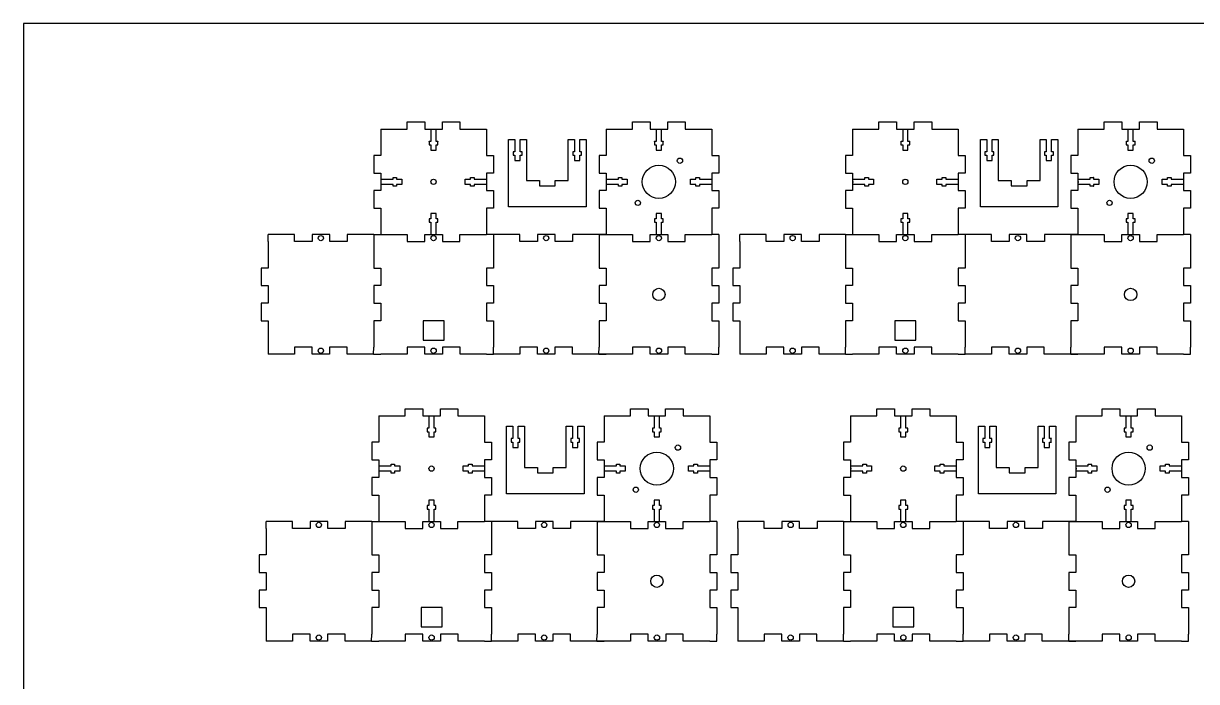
# Model space of a CAD drawing. Header units: millimetres. Extents: x 0 to 1200, y 0 to 800.
# Drawn here: x 0 to 666, y 426 to 800 of the extents above; entities that cross this region are included whole.
import ezdxf

# ---------------------------------------------------------------- set-up
doc = ezdxf.new("R2010")
doc.units = ezdxf.units.MM
doc.header["$MEASUREMENT"] = 0
for name, color, linetype, true_color in [('Livello 01', 12, 'Continuous', 0xc80000), ('Livello 04', 96, 'Continuous', 0x007f00), ('Predefinito', 178, 'Continuous', 0x000000)]:
    doc.layers.add(name, color=color, linetype=linetype, true_color=true_color)

msp = doc.modelspace()

# ---------------------------------------------------------------- linework, layer by layer
at = {"layer": 'Livello 01'}
for p, q in [((275.64, 695.69), (275.64, 734.09)), ((275.64, 734.09), (279.22, 734.09)), ((282.22, 734.09), (285.79, 734.09)), ((285.79, 734.09), (285.79, 710.69)), ((309.49, 710.69), (309.49, 734.09)), ((309.49, 734.09), (313.07, 734.09)), ((316.07, 734.09), (319.64, 734.09)), ((319.64, 734.09), (319.64, 695.69)), ((543.64, 695.69), (543.64, 734.09)), ((543.64, 734.09), (547.22, 734.09)), ((550.22, 734.09), (553.79, 734.09)), ((553.79, 734.09), (553.79, 710.69)), ((577.49, 710.69), (577.49, 734.09)), ((577.49, 734.09), (581.07, 734.09)), ((584.07, 734.09), (587.64, 734.09)), ((587.64, 734.09), (587.64, 695.69)), ((274.5, 532.69), (274.5, 571.09)), ((274.5, 571.09), (278.07, 571.09)), ((281.07, 571.09), (284.65, 571.09)), ((284.65, 571.09), (284.65, 547.69)), ((308.35, 547.69), (308.35, 571.09)), ((308.35, 571.09), (311.92, 571.09)), ((314.92, 571.09), (318.5, 571.09)), ((318.5, 571.09), (318.5, 532.69)), ((542.5, 532.69), (542.5, 571.09)), ((542.5, 571.09), (546.07, 571.09)), ((549.07, 571.09), (552.65, 571.09)), ((552.65, 571.09), (552.65, 547.69)), ((576.35, 547.69), (576.35, 571.09)), ((576.35, 571.09), (579.92, 571.09)), ((582.92, 571.09), (586.5, 571.09)), ((586.5, 571.09), (586.5, 532.69))]:
    msp.add_line(p, q, dxfattribs=at)
for points in [[(202.97, 740), (217.97, 740)], [(202.97, 740), (202.97, 725)], [(217.97, 740), (217.97, 744), (227.97, 744), (227.97, 740), (237.97, 740), (237.97, 744), (247.97, 744), (247.97, 740)], [(247.97, 740), (262.97, 740)], [(262.97, 740), (262.97, 725)], [(330.97, 740), (345.97, 740)], [(330.97, 740), (330.97, 725)], [(345.97, 740), (345.97, 744), (355.97, 744), (355.97, 740), (365.97, 740), (365.97, 744), (375.97, 744), (375.97, 740)], [(375.97, 740), (390.97, 740)], [(390.97, 740), (390.97, 725)], [(470.97, 740), (485.97, 740)], [(470.97, 740), (470.97, 725)], [(485.97, 740), (485.97, 744), (495.97, 744), (495.97, 740), (505.97, 740), (505.97, 744), (515.97, 744), (515.97, 740)], [(515.97, 740), (530.97, 740)], [(530.97, 740), (530.97, 725)], [(598.97, 740), (613.97, 740)], [(598.97, 740), (598.97, 725)], [(613.97, 740), (613.97, 744), (623.97, 744), (623.97, 740), (633.97, 740), (633.97, 744), (643.97, 744), (643.97, 740)], [(643.97, 740), (658.97, 740)], [(658.97, 740), (658.97, 725)], [(202.97, 725), (198.97, 725), (198.97, 715), (202.97, 715), (202.97, 705), (198.97, 705), (198.97, 695), (202.97, 695)], [(262.97, 725), (266.97, 725), (266.97, 715), (262.97, 715), (262.97, 705), (266.97, 705), (266.97, 695), (262.97, 695)], [(330.97, 725), (326.97, 725), (326.97, 715), (330.97, 715), (330.97, 705), (326.97, 705), (326.97, 695), (330.97, 695)], [(390.97, 725), (394.97, 725), (394.97, 715), (390.97, 715), (390.97, 705), (394.97, 705), (394.97, 695), (390.97, 695)], [(470.97, 725), (466.97, 725), (466.97, 715), (470.97, 715), (470.97, 705), (466.97, 705), (466.97, 695), (470.97, 695)], [(530.97, 725), (534.97, 725), (534.97, 715), (530.97, 715), (530.97, 705), (534.97, 705), (534.97, 695), (530.97, 695)], [(598.97, 725), (594.97, 725), (594.97, 715), (598.97, 715), (598.97, 705), (594.97, 705), (594.97, 695), (598.97, 695)], [(658.97, 725), (662.97, 725), (662.97, 715), (658.97, 715), (658.97, 705), (662.97, 705), (662.97, 695), (658.97, 695)], [(202.97, 710), (203.47, 710)], [(285.79, 710.69), (293.14, 710.69)], [(293.14, 710.69), (293.14, 707.69), (302.14, 707.69), (302.14, 710.69)], [(302.14, 710.69), (309.49, 710.69)], [(330.97, 710), (331.47, 710)], [(470.97, 710), (471.47, 710)], [(553.79, 710.69), (561.14, 710.69)], [(561.14, 710.69), (561.14, 707.69), (570.14, 707.69), (570.14, 710.69)], [(570.14, 710.69), (577.49, 710.69)], [(598.97, 710), (599.47, 710)], [(202.97, 695), (202.97, 680)], [(262.97, 695), (262.97, 680)], [(319.64, 695.69), (275.64, 695.69)], [(330.97, 695), (330.97, 680)], [(390.97, 695), (390.97, 680)], [(470.97, 695), (470.97, 680)], [(530.97, 695), (530.97, 680)], [(587.64, 695.69), (543.64, 695.69)], [(598.97, 695), (598.97, 680)], [(658.97, 695), (658.97, 680)], [(138.97, 676), (138.97, 680)], [(153.97, 680), (138.97, 680)], [(183.97, 680), (183.97, 676), (173.97, 676), (173.97, 680), (163.97, 680), (163.97, 676), (153.97, 676), (153.97, 680)], [(198.97, 680), (183.97, 680)], [(198.97, 680), (202.97, 680)], [(198.97, 680), (198.97, 676)], [(202.97, 680), (217.97, 680)], [(217.97, 680), (217.97, 676), (227.97, 676), (227.97, 680), (237.97, 680), (237.97, 676), (247.97, 676), (247.97, 680)], [(247.97, 680), (262.97, 680)], [(266.97, 680), (262.97, 680)], [(281.97, 680), (266.97, 680)], [(266.97, 680), (266.97, 676)], [(311.97, 680), (311.97, 676), (301.97, 676), (301.97, 680), (291.97, 680), (291.97, 676), (281.97, 676), (281.97, 680)], [(326.97, 680), (311.97, 680)], [(326.97, 680), (330.97, 680)], [(326.97, 680), (326.97, 676)], [(330.97, 680), (326.97, 680)], [(330.97, 680), (345.97, 680)], [(345.97, 680), (345.97, 676), (355.97, 676), (355.97, 680), (365.97, 680), (365.97, 676), (375.97, 676), (375.97, 680)], [(375.97, 680), (390.97, 680)], [(394.97, 680), (390.97, 680)], [(394.97, 680), (394.97, 676)], [(406.97, 676), (406.97, 680)], [(421.97, 680), (406.97, 680)], [(451.97, 680), (451.97, 676), (441.97, 676), (441.97, 680), (431.97, 680), (431.97, 676), (421.97, 676), (421.97, 680)], [(466.97, 680), (451.97, 680)], [(466.97, 680), (470.97, 680)], [(466.97, 680), (466.97, 676)], [(470.97, 680), (485.97, 680)], [(485.97, 680), (485.97, 676), (495.97, 676), (495.97, 680), (505.97, 680), (505.97, 676), (515.97, 676), (515.97, 680)], [(515.97, 680), (530.97, 680)], [(534.97, 680), (530.97, 680)], [(549.97, 680), (534.97, 680)], [(534.97, 680), (534.97, 676)], [(579.97, 680), (579.97, 676), (569.97, 676), (569.97, 680), (559.97, 680), (559.97, 676), (549.97, 676), (549.97, 680)], [(594.97, 680), (579.97, 680)], [(594.97, 680), (598.97, 680)], [(594.97, 680), (594.97, 676)], [(598.97, 680), (594.97, 680)], [(598.97, 680), (613.97, 680)], [(613.97, 680), (613.97, 676), (623.97, 676), (623.97, 680), (633.97, 680), (633.97, 676), (643.97, 676), (643.97, 680)], [(643.97, 680), (658.97, 680)], [(662.97, 680), (658.97, 680)], [(662.97, 680), (662.97, 676)], [(138.97, 676), (138.97, 661)], [(198.97, 676), (198.97, 661)], [(266.97, 676), (266.97, 661)], [(326.97, 676), (326.97, 661)], [(394.97, 676), (394.97, 661)], [(406.97, 676), (406.97, 661)], [(466.97, 676), (466.97, 661)], [(534.97, 676), (534.97, 661)], [(594.97, 676), (594.97, 661)], [(662.97, 676), (662.97, 661)], [(138.97, 661), (134.97, 661), (134.97, 651), (138.97, 651), (138.97, 641), (134.97, 641), (134.97, 631), (138.97, 631)], [(198.97, 661), (202.97, 661), (202.97, 651), (198.97, 651), (198.97, 641), (202.97, 641), (202.97, 631), (198.97, 631)], [(266.97, 661), (262.97, 661), (262.97, 651), (266.97, 651), (266.97, 641), (262.97, 641), (262.97, 631), (266.97, 631)], [(326.97, 661), (330.97, 661), (330.97, 651), (326.97, 651), (326.97, 641), (330.97, 641), (330.97, 631), (326.97, 631)], [(394.97, 661), (390.97, 661), (390.97, 651), (394.97, 651), (394.97, 641), (390.97, 641), (390.97, 631), (394.97, 631)], [(406.97, 661), (402.97, 661), (402.97, 651), (406.97, 651), (406.97, 641), (402.97, 641), (402.97, 631), (406.97, 631)], [(466.97, 661), (470.97, 661), (470.97, 651), (466.97, 651), (466.97, 641), (470.97, 641), (470.97, 631), (466.97, 631)], [(534.97, 661), (530.97, 661), (530.97, 651), (534.97, 651), (534.97, 641), (530.97, 641), (530.97, 631), (534.97, 631)], [(594.97, 661), (598.97, 661), (598.97, 651), (594.97, 651), (594.97, 641), (598.97, 641), (598.97, 631), (594.97, 631)], [(662.97, 661), (658.97, 661), (658.97, 651), (662.97, 651), (662.97, 641), (658.97, 641), (658.97, 631), (662.97, 631)], [(138.97, 631), (138.97, 616)], [(198.97, 631), (198.97, 616)], [(266.97, 631), (266.97, 616)], [(326.97, 631), (326.97, 616)], [(394.97, 631), (394.97, 616)], [(406.97, 631), (406.97, 616)], [(466.97, 631), (466.97, 616)], [(534.97, 631), (534.97, 616)], [(594.97, 631), (594.97, 616)], [(662.97, 631), (662.97, 616)], [(138.97, 616), (138.94, 612)], [(183.94, 612), (183.94, 616), (173.94, 616), (173.94, 612), (163.94, 612), (163.94, 616), (153.94, 616), (153.94, 612)], [(198.94, 612), (198.97, 616)], [(248, 612), (248, 616), (238, 616), (238, 612), (228, 612), (228, 616), (218, 616), (218, 612)], [(267, 612), (266.97, 616)], [(311.94, 612), (311.94, 616), (301.94, 616), (301.94, 612), (291.94, 612), (291.94, 616), (281.94, 616), (281.94, 612)], [(326.94, 612), (326.97, 616)], [(376, 612), (376, 616), (366, 616), (366, 612), (356, 612), (356, 616), (346, 616), (346, 612)], [(395, 612), (394.97, 616)], [(406.97, 616), (406.94, 612)], [(451.94, 612), (451.94, 616), (441.94, 616), (441.94, 612), (431.94, 612), (431.94, 616), (421.94, 616), (421.94, 612)], [(466.94, 612), (466.97, 616)], [(516, 612), (516, 616), (506, 616), (506, 612), (496, 612), (496, 616), (486, 616), (486, 612)], [(535, 612), (534.97, 616)], [(579.94, 612), (579.94, 616), (569.94, 616), (569.94, 612), (559.94, 612), (559.94, 616), (549.94, 616), (549.94, 612)], [(594.94, 612), (594.97, 616)], [(644, 612), (644, 616), (634, 616), (634, 612), (624, 612), (624, 616), (614, 616), (614, 612)], [(663, 612), (662.97, 616)], [(153.94, 612), (138.94, 612)], [(198.94, 612), (183.94, 612)], [(198.94, 612), (203, 612)], [(218, 612), (203, 612)], [(263, 612), (248, 612)], [(263, 612), (267, 612)], [(281.94, 612), (266.94, 612)], [(326.94, 612), (311.94, 612)], [(326.94, 612), (331, 612)], [(330.94, 612), (326.94, 612)], [(346, 612), (331, 612)], [(391, 612), (376, 612)], [(391, 612), (395, 612)], [(421.94, 612), (406.94, 612)], [(466.94, 612), (451.94, 612)], [(466.94, 612), (471, 612)], [(486, 612), (471, 612)], [(531, 612), (516, 612)], [(531, 612), (535, 612)], [(549.94, 612), (534.94, 612)], [(594.94, 612), (579.94, 612)], [(594.94, 612), (599, 612)], [(598.94, 612), (594.94, 612)], [(614, 612), (599, 612)], [(659, 612), (644, 612)], [(659, 612), (663, 612)], [(216.83, 577), (216.83, 581), (226.83, 581), (226.83, 577), (236.83, 577), (236.83, 581), (246.83, 581), (246.83, 577)], [(344.83, 577), (344.83, 581), (354.83, 581), (354.83, 577), (364.83, 577), (364.83, 581), (374.83, 581), (374.83, 577)], [(484.83, 577), (484.83, 581), (494.83, 581), (494.83, 577), (504.83, 577), (504.83, 581), (514.83, 581), (514.83, 577)], [(612.83, 577), (612.83, 581), (622.83, 581), (622.83, 577), (632.83, 577), (632.83, 581), (642.83, 581), (642.83, 577)], [(201.83, 577), (216.83, 577)], [(201.83, 577), (201.83, 562)], [(246.83, 577), (261.83, 577)], [(261.83, 577), (261.83, 562)], [(329.83, 577), (344.83, 577)], [(329.83, 577), (329.83, 562)], [(374.83, 577), (389.83, 577)], [(389.83, 577), (389.83, 562)], [(469.83, 577), (484.83, 577)], [(469.83, 577), (469.83, 562)], [(514.83, 577), (529.83, 577)], [(529.83, 577), (529.83, 562)], [(597.83, 577), (612.83, 577)], [(597.83, 577), (597.83, 562)], [(642.83, 577), (657.83, 577)], [(657.83, 577), (657.83, 562)], [(201.83, 562), (197.83, 562), (197.83, 552), (201.83, 552), (201.83, 542), (197.83, 542), (197.83, 532), (201.83, 532)], [(261.83, 562), (265.83, 562), (265.83, 552), (261.83, 552), (261.83, 542), (265.83, 542), (265.83, 532), (261.83, 532)], [(329.83, 562), (325.83, 562), (325.83, 552), (329.83, 552), (329.83, 542), (325.83, 542), (325.83, 532), (329.83, 532)], [(389.83, 562), (393.83, 562), (393.83, 552), (389.83, 552), (389.83, 542), (393.83, 542), (393.83, 532), (389.83, 532)], [(469.83, 562), (465.83, 562), (465.83, 552), (469.83, 552), (469.83, 542), (465.83, 542), (465.83, 532), (469.83, 532)], [(529.83, 562), (533.83, 562), (533.83, 552), (529.83, 552), (529.83, 542), (533.83, 542), (533.83, 532), (529.83, 532)], [(597.83, 562), (593.83, 562), (593.83, 552), (597.83, 552), (597.83, 542), (593.83, 542), (593.83, 532), (597.83, 532)], [(657.83, 562), (661.83, 562), (661.83, 552), (657.83, 552), (657.83, 542), (661.83, 542), (661.83, 532), (657.83, 532)], [(201.83, 547), (202.33, 547)], [(284.65, 547.69), (292, 547.69)], [(292, 547.69), (292, 544.69), (301, 544.69), (301, 547.69)], [(301, 547.69), (308.35, 547.69)], [(329.83, 547), (330.33, 547)], [(469.83, 547), (470.33, 547)], [(552.65, 547.69), (560, 547.69)], [(560, 547.69), (560, 544.69), (569, 544.69), (569, 547.69)], [(569, 547.69), (576.35, 547.69)], [(597.83, 547), (598.33, 547)], [(201.83, 532), (201.83, 517)], [(261.83, 532), (261.83, 517)], [(318.5, 532.69), (274.5, 532.69)], [(329.83, 532), (329.83, 517)], [(389.83, 532), (389.83, 517)], [(469.83, 532), (469.83, 517)], [(529.83, 532), (529.83, 517)], [(586.5, 532.69), (542.5, 532.69)], [(597.83, 532), (597.83, 517)], [(657.83, 532), (657.83, 517)], [(137.83, 513), (137.83, 517)], [(152.83, 517), (137.83, 517)], [(182.83, 517), (182.83, 513), (172.83, 513), (172.83, 517), (162.83, 517), (162.83, 513), (152.83, 513), (152.83, 517)], [(197.83, 517), (182.83, 517)], [(197.83, 517), (201.83, 517)], [(197.83, 517), (197.83, 513)], [(201.83, 517), (216.83, 517)], [(216.83, 517), (216.83, 513), (226.83, 513), (226.83, 517), (236.83, 517), (236.83, 513), (246.83, 513), (246.83, 517)], [(246.83, 517), (261.83, 517)], [(265.83, 517), (261.83, 517)], [(280.83, 517), (265.83, 517)], [(265.83, 517), (265.83, 513)], [(310.83, 517), (310.83, 513), (300.83, 513), (300.83, 517), (290.83, 517), (290.83, 513), (280.83, 513), (280.83, 517)], [(325.83, 517), (310.83, 517)], [(325.83, 517), (329.83, 517)], [(325.83, 517), (325.83, 513)], [(329.83, 517), (325.83, 517)], [(329.83, 517), (344.83, 517)], [(344.83, 517), (344.83, 513), (354.83, 513), (354.83, 517), (364.83, 517), (364.83, 513), (374.83, 513), (374.83, 517)], [(374.83, 517), (389.83, 517)], [(393.83, 517), (389.83, 517)], [(393.83, 517), (393.83, 513)], [(405.83, 513), (405.83, 517)], [(420.83, 517), (405.83, 517)], [(450.83, 517), (450.83, 513), (440.83, 513), (440.83, 517), (430.83, 517), (430.83, 513), (420.83, 513), (420.83, 517)], [(465.83, 517), (450.83, 517)], [(465.83, 517), (469.83, 517)], [(465.83, 517), (465.83, 513)], [(469.83, 517), (484.83, 517)], [(484.83, 517), (484.83, 513), (494.83, 513), (494.83, 517), (504.83, 517), (504.83, 513), (514.83, 513), (514.83, 517)], [(514.83, 517), (529.83, 517)], [(533.83, 517), (529.83, 517)], [(548.83, 517), (533.83, 517)], [(533.83, 517), (533.83, 513)], [(578.83, 517), (578.83, 513), (568.83, 513), (568.83, 517), (558.83, 517), (558.83, 513), (548.83, 513), (548.83, 517)], [(593.83, 517), (578.83, 517)], [(593.83, 517), (597.83, 517)], [(593.83, 517), (593.83, 513)], [(597.83, 517), (593.83, 517)], [(597.83, 517), (612.83, 517)], [(612.83, 517), (612.83, 513), (622.83, 513), (622.83, 517), (632.83, 517), (632.83, 513), (642.83, 513), (642.83, 517)], [(642.83, 517), (657.83, 517)], [(661.83, 517), (657.83, 517)], [(661.83, 517), (661.83, 513)], [(137.83, 513), (137.83, 498)], [(197.83, 513), (197.83, 498)], [(265.83, 513), (265.83, 498)], [(325.83, 513), (325.83, 498)], [(393.83, 513), (393.83, 498)], [(405.83, 513), (405.83, 498)], [(465.83, 513), (465.83, 498)], [(533.83, 513), (533.83, 498)], [(593.83, 513), (593.83, 498)], [(661.83, 513), (661.83, 498)], [(137.83, 498), (133.83, 498), (133.83, 488), (137.83, 488), (137.83, 478), (133.83, 478), (133.83, 468), (137.83, 468)], [(197.83, 498), (201.83, 498), (201.83, 488), (197.83, 488), (197.83, 478), (201.83, 478), (201.83, 468), (197.83, 468)], [(265.83, 498), (261.83, 498), (261.83, 488), (265.83, 488), (265.83, 478), (261.83, 478), (261.83, 468), (265.83, 468)], [(325.83, 498), (329.83, 498), (329.83, 488), (325.83, 488), (325.83, 478), (329.83, 478), (329.83, 468), (325.83, 468)], [(393.83, 498), (389.83, 498), (389.83, 488), (393.83, 488), (393.83, 478), (389.83, 478), (389.83, 468), (393.83, 468)], [(405.83, 498), (401.83, 498), (401.83, 488), (405.83, 488), (405.83, 478), (401.83, 478), (401.83, 468), (405.83, 468)], [(465.83, 498), (469.83, 498), (469.83, 488), (465.83, 488), (465.83, 478), (469.83, 478), (469.83, 468), (465.83, 468)], [(533.83, 498), (529.83, 498), (529.83, 488), (533.83, 488), (533.83, 478), (529.83, 478), (529.83, 468), (533.83, 468)], [(593.83, 498), (597.83, 498), (597.83, 488), (593.83, 488), (593.83, 478), (597.83, 478), (597.83, 468), (593.83, 468)], [(661.83, 498), (657.83, 498), (657.83, 488), (661.83, 488), (661.83, 478), (657.83, 478), (657.83, 468), (661.83, 468)], [(137.83, 468), (137.83, 453)], [(197.83, 468), (197.83, 453)], [(265.83, 468), (265.83, 453)], [(325.83, 468), (325.83, 453)], [(393.83, 468), (393.83, 453)], [(405.83, 468), (405.83, 453)], [(465.83, 468), (465.83, 453)], [(533.83, 468), (533.83, 453)], [(593.83, 468), (593.83, 453)], [(661.83, 468), (661.83, 453)], [(137.83, 453), (137.8, 449)], [(152.8, 449), (137.8, 449)], [(182.8, 449), (182.8, 453), (172.8, 453), (172.8, 449), (162.8, 449), (162.8, 453), (152.8, 453), (152.8, 449)], [(197.8, 449), (182.8, 449)], [(197.8, 449), (197.83, 453)], [(197.8, 449), (201.86, 449)], [(216.86, 449), (201.86, 449)], [(246.86, 449), (246.86, 453), (236.86, 453), (236.86, 449), (226.86, 449), (226.86, 453), (216.86, 453), (216.86, 449)], [(261.86, 449), (246.86, 449)], [(261.86, 449), (265.86, 449)], [(280.8, 449), (265.8, 449)], [(265.86, 449), (265.83, 453)], [(310.8, 449), (310.8, 453), (300.8, 453), (300.8, 449), (290.8, 449), (290.8, 453), (280.8, 453), (280.8, 449)], [(325.8, 449), (310.8, 449)], [(325.8, 449), (325.83, 453)], [(325.8, 449), (329.86, 449)], [(329.8, 449), (325.8, 449)], [(344.86, 449), (329.86, 449)], [(374.86, 449), (374.86, 453), (364.86, 453), (364.86, 449), (354.86, 449), (354.86, 453), (344.86, 453), (344.86, 449)], [(389.86, 449), (374.86, 449)], [(389.86, 449), (393.86, 449)], [(393.86, 449), (393.83, 453)], [(405.83, 453), (405.8, 449)], [(420.8, 449), (405.8, 449)], [(450.8, 449), (450.8, 453), (440.8, 453), (440.8, 449), (430.8, 449), (430.8, 453), (420.8, 453), (420.8, 449)], [(465.8, 449), (450.8, 449)], [(465.8, 449), (465.83, 453)], [(465.8, 449), (469.86, 449)], [(484.86, 449), (469.86, 449)], [(514.86, 449), (514.86, 453), (504.86, 453), (504.86, 449), (494.86, 449), (494.86, 453), (484.86, 453), (484.86, 449)], [(529.86, 449), (514.86, 449)], [(529.86, 449), (533.86, 449)], [(548.8, 449), (533.8, 449)], [(533.86, 449), (533.83, 453)], [(578.8, 449), (578.8, 453), (568.8, 453), (568.8, 449), (558.8, 449), (558.8, 453), (548.8, 453), (548.8, 449)], [(593.8, 449), (578.8, 449)], [(593.8, 449), (593.83, 453)], [(593.8, 449), (597.86, 449)], [(597.8, 449), (593.8, 449)], [(612.86, 449), (597.86, 449)], [(642.86, 449), (642.86, 453), (632.86, 453), (632.86, 449), (622.86, 449), (622.86, 453), (612.86, 453), (612.86, 449)], [(657.86, 449), (642.86, 449)], [(657.86, 449), (661.86, 449)], [(661.86, 449), (661.83, 453)]]:
    msp.add_lwpolyline(points, dxfattribs=at)
for points in [[(279.22, 734.09), (279.22, 730.59), (279.22, 727.09)], [(282.22, 727.09), (282.22, 730.59), (282.22, 734.09)], [(313.07, 734.09), (313.07, 730.59), (313.07, 727.09)], [(316.07, 727.09), (316.07, 730.59), (316.07, 734.09)], [(547.22, 734.09), (547.22, 730.59), (547.22, 727.09)], [(550.22, 727.09), (550.22, 730.59), (550.22, 734.09)], [(581.07, 734.09), (581.07, 730.59), (581.07, 727.09)], [(584.07, 727.09), (584.07, 730.59), (584.07, 734.09)], [(279.22, 725.09), (279.22, 723.59), (279.22, 722.09)], [(279.22, 722.09), (280.72, 722.09), (282.22, 722.09)], [(282.22, 722.09), (282.22, 723.59), (282.22, 725.09)], [(313.07, 725.09), (313.07, 723.59), (313.07, 722.09)], [(313.07, 722.09), (314.57, 722.09), (316.07, 722.09)], [(316.07, 722.09), (316.07, 723.59), (316.07, 725.09)], [(547.22, 725.09), (547.22, 723.59), (547.22, 722.09)], [(547.22, 722.09), (548.72, 722.09), (550.22, 722.09)], [(550.22, 722.09), (550.22, 723.59), (550.22, 725.09)], [(581.07, 725.09), (581.07, 723.59), (581.07, 722.09)], [(581.07, 722.09), (582.57, 722.09), (584.07, 722.09)], [(584.07, 722.09), (584.07, 723.59), (584.07, 725.09)], [(278.07, 571.09), (278.07, 567.59), (278.07, 564.09)], [(281.07, 564.09), (281.07, 567.59), (281.07, 571.09)], [(311.92, 571.09), (311.92, 567.59), (311.92, 564.09)], [(314.92, 564.09), (314.92, 567.59), (314.92, 571.09)], [(546.07, 571.09), (546.07, 567.59), (546.07, 564.09)], [(549.07, 564.09), (549.07, 567.59), (549.07, 571.09)], [(579.92, 571.09), (579.92, 567.59), (579.92, 564.09)], [(582.92, 564.09), (582.92, 567.59), (582.92, 571.09)], [(278.07, 562.09), (278.07, 560.59), (278.07, 559.09)], [(281.07, 559.09), (281.07, 560.59), (281.07, 562.09)], [(311.92, 562.09), (311.92, 560.59), (311.92, 559.09)], [(314.92, 559.09), (314.92, 560.59), (314.92, 562.09)], [(546.07, 562.09), (546.07, 560.59), (546.07, 559.09)], [(549.07, 559.09), (549.07, 560.59), (549.07, 562.09)], [(579.92, 562.09), (579.92, 560.59), (579.92, 559.09)], [(582.92, 559.09), (582.92, 560.59), (582.92, 562.09)], [(278.07, 559.09), (279.57, 559.09), (281.07, 559.09)], [(311.92, 559.09), (313.42, 559.09), (314.92, 559.09)], [(546.07, 559.09), (547.57, 559.09), (549.07, 559.09)], [(579.92, 559.09), (581.42, 559.09), (582.92, 559.09)]]:
    msp.add_open_spline(points, degree=2, dxfattribs=at)
for points, knots in [([(279.22, 727.09), (278.72, 727.09), (278.22, 727.09), (278.22, 726.09), (278.22, 725.09), (278.72, 725.09), (279.22, 725.09)], [172.95, 172.95, 172.95, 173.95, 173.95, 175.95, 175.95, 176.95, 176.95, 176.95]), ([(282.22, 725.09), (282.72, 725.09), (283.22, 725.09), (283.22, 726.09), (283.22, 727.09), (282.72, 727.09), (282.22, 727.09)], [185.95, 185.95, 185.95, 186.95, 186.95, 188.95, 188.95, 189.95, 189.95, 189.95]), ([(313.07, 727.09), (312.57, 727.09), (312.07, 727.09), (312.07, 726.09), (312.07, 725.09), (312.57, 725.09), (313.07, 725.09)], [290.6, 290.6, 290.6, 291.6, 291.6, 293.6, 293.6, 294.6, 294.6, 294.6]), ([(316.07, 725.09), (316.57, 725.09), (317.07, 725.09), (317.07, 726.09), (317.07, 727.09), (316.57, 727.09), (316.07, 727.09)], [303.6, 303.6, 303.6, 304.6, 304.6, 306.6, 306.6, 307.6, 307.6, 307.6]), ([(547.22, 727.09), (546.72, 727.09), (546.22, 727.09), (546.22, 726.09), (546.22, 725.09), (546.72, 725.09), (547.22, 725.09)], [172.95, 172.95, 172.95, 173.95, 173.95, 175.95, 175.95, 176.95, 176.95, 176.95]), ([(550.22, 725.09), (550.72, 725.09), (551.22, 725.09), (551.22, 726.09), (551.22, 727.09), (550.72, 727.09), (550.22, 727.09)], [185.95, 185.95, 185.95, 186.95, 186.95, 188.95, 188.95, 189.95, 189.95, 189.95]), ([(581.07, 727.09), (580.57, 727.09), (580.07, 727.09), (580.07, 726.09), (580.07, 725.09), (580.57, 725.09), (581.07, 725.09)], [290.6, 290.6, 290.6, 291.6, 291.6, 293.6, 293.6, 294.6, 294.6, 294.6]), ([(584.07, 725.09), (584.57, 725.09), (585.07, 725.09), (585.07, 726.09), (585.07, 727.09), (584.57, 727.09), (584.07, 727.09)], [303.6, 303.6, 303.6, 304.6, 304.6, 306.6, 306.6, 307.6, 307.6, 307.6]), ([(278.07, 564.09), (277.57, 564.09), (277.07, 564.09), (277.07, 563.09), (277.07, 562.09), (277.57, 562.09), (278.07, 562.09)], [172.95, 172.95, 172.95, 173.95, 173.95, 175.95, 175.95, 176.95, 176.95, 176.95]), ([(281.07, 562.09), (281.57, 562.09), (282.07, 562.09), (282.07, 563.09), (282.07, 564.09), (281.57, 564.09), (281.07, 564.09)], [185.95, 185.95, 185.95, 186.95, 186.95, 188.95, 188.95, 189.95, 189.95, 189.95]), ([(311.92, 564.09), (311.42, 564.09), (310.92, 564.09), (310.92, 563.09), (310.92, 562.09), (311.42, 562.09), (311.92, 562.09)], [290.6, 290.6, 290.6, 291.6, 291.6, 293.6, 293.6, 294.6, 294.6, 294.6]), ([(314.92, 562.09), (315.42, 562.09), (315.92, 562.09), (315.92, 563.09), (315.92, 564.09), (315.42, 564.09), (314.92, 564.09)], [303.6, 303.6, 303.6, 304.6, 304.6, 306.6, 306.6, 307.6, 307.6, 307.6]), ([(546.07, 564.09), (545.57, 564.09), (545.07, 564.09), (545.07, 563.09), (545.07, 562.09), (545.57, 562.09), (546.07, 562.09)], [172.95, 172.95, 172.95, 173.95, 173.95, 175.95, 175.95, 176.95, 176.95, 176.95]), ([(549.07, 562.09), (549.57, 562.09), (550.07, 562.09), (550.07, 563.09), (550.07, 564.09), (549.57, 564.09), (549.07, 564.09)], [185.95, 185.95, 185.95, 186.95, 186.95, 188.95, 188.95, 189.95, 189.95, 189.95]), ([(579.92, 564.09), (579.42, 564.09), (578.92, 564.09), (578.92, 563.09), (578.92, 562.09), (579.42, 562.09), (579.92, 562.09)], [290.6, 290.6, 290.6, 291.6, 291.6, 293.6, 293.6, 294.6, 294.6, 294.6]), ([(582.92, 562.09), (583.42, 562.09), (583.92, 562.09), (583.92, 563.09), (583.92, 564.09), (583.42, 564.09), (582.92, 564.09)], [303.6, 303.6, 303.6, 304.6, 304.6, 306.6, 306.6, 307.6, 307.6, 307.6])]:
    msp.add_open_spline(points, degree=2, knots=knots, dxfattribs=at)
at = {"layer": 'Livello 04'}
for points in [[(227, 620), (239, 620), (239, 631), (227, 631)], [(495, 620), (507, 620), (507, 631), (495, 631)], [(225.86, 457), (237.86, 457), (237.86, 468), (225.86, 468)], [(493.86, 457), (505.86, 457), (505.86, 468), (493.86, 468)]]:
    msp.add_lwpolyline(points, close=True, dxfattribs=at)
for centre, radius in [((372.94, 721.97), 1.5), ((640.94, 721.97), 1.5), ((360.97, 710), 9.43), ((628.97, 710), 9.43), ((232.97, 710), 1.5), ((500.97, 710), 1.5), ((349, 698.03), 1.5), ((617, 698.03), 1.5), ((168.97, 678), 1.5), ((232.97, 678), 1.5), ((296.97, 678), 1.5), ((360.97, 678), 1.5), ((436.97, 678), 1.5), ((500.97, 678), 1.5), ((564.97, 678), 1.5), ((628.97, 678), 1.5), ((360.99, 646), 3.5), ((628.99, 646), 3.5), ((168.94, 614), 1.5), ((233, 614), 1.5), ((296.94, 614), 1.5), ((361, 614), 1.5), ((436.94, 614), 1.5), ((501, 614), 1.5), ((564.94, 614), 1.5), ((629, 614), 1.5), ((371.8, 558.97), 1.5), ((639.8, 558.97), 1.5), ((359.83, 547), 9.43), ((627.83, 547), 9.43), ((231.83, 547), 1.5), ((499.83, 547), 1.5), ((347.86, 535.03), 1.5), ((615.86, 535.03), 1.5), ((167.83, 515), 1.5), ((231.83, 515), 1.5), ((295.83, 515), 1.5), ((359.83, 515), 1.5), ((435.83, 515), 1.5), ((499.83, 515), 1.5), ((563.83, 515), 1.5), ((627.83, 515), 1.5), ((359.84, 483), 3.5), ((627.84, 483), 3.5), ((167.8, 451), 1.5), ((231.86, 451), 1.5), ((295.8, 451), 1.5), ((359.86, 451), 1.5), ((435.8, 451), 1.5), ((499.86, 451), 1.5), ((563.8, 451), 1.5), ((627.86, 451), 1.5)]:
    msp.add_circle(centre, radius, dxfattribs=at)
for points in [[(231.47, 740), (231.47, 736.5), (231.47, 733)], [(234.47, 733), (234.47, 736.5), (234.47, 740)], [(359.47, 740), (359.47, 736.5), (359.47, 733)], [(362.47, 733), (362.47, 736.5), (362.47, 740)], [(499.47, 740), (499.47, 736.5), (499.47, 733)], [(502.47, 733), (502.47, 736.5), (502.47, 740)], [(627.47, 740), (627.47, 736.5), (627.47, 733)], [(630.47, 733), (630.47, 736.5), (630.47, 740)], [(231.47, 731), (231.47, 729.5), (231.47, 728)], [(231.47, 728), (232.97, 728), (234.47, 728)], [(234.47, 728), (234.47, 729.5), (234.47, 731)], [(359.47, 731), (359.47, 729.5), (359.47, 728)], [(359.47, 728), (360.97, 728), (362.47, 728)], [(362.47, 728), (362.47, 729.5), (362.47, 731)], [(499.47, 731), (499.47, 729.5), (499.47, 728)], [(499.47, 728), (500.97, 728), (502.47, 728)], [(502.47, 728), (502.47, 729.5), (502.47, 731)], [(627.47, 731), (627.47, 729.5), (627.47, 728)], [(627.47, 728), (628.97, 728), (630.47, 728)], [(630.47, 728), (630.47, 729.5), (630.47, 731)], [(202.97, 711.5), (206.47, 711.5), (209.97, 711.5)], [(209.97, 708.5), (206.47, 708.5), (202.97, 708.5)], [(211.97, 711.5), (213.47, 711.5), (214.97, 711.5)], [(214.97, 708.5), (213.47, 708.5), (211.97, 708.5)], [(214.97, 711.5), (214.97, 710), (214.97, 708.5)], [(250.97, 708.5), (250.97, 710), (250.97, 711.5)], [(250.97, 711.5), (252.47, 711.5), (253.97, 711.5)], [(253.97, 708.5), (252.47, 708.5), (250.97, 708.5)], [(255.97, 711.5), (259.47, 711.5), (262.97, 711.5)], [(262.97, 708.5), (259.47, 708.5), (255.97, 708.5)], [(330.97, 711.5), (334.47, 711.5), (337.97, 711.5)], [(337.97, 708.5), (334.47, 708.5), (330.97, 708.5)], [(339.97, 711.5), (341.47, 711.5), (342.97, 711.5)], [(342.97, 708.5), (341.47, 708.5), (339.97, 708.5)], [(342.97, 711.5), (342.97, 710), (342.97, 708.5)], [(378.97, 708.5), (378.97, 710), (378.97, 711.5)], [(378.97, 711.5), (380.47, 711.5), (381.97, 711.5)], [(381.97, 708.5), (380.47, 708.5), (378.97, 708.5)], [(383.97, 711.5), (387.47, 711.5), (390.97, 711.5)], [(390.97, 708.5), (387.47, 708.5), (383.97, 708.5)], [(470.97, 711.5), (474.47, 711.5), (477.97, 711.5)], [(477.97, 708.5), (474.47, 708.5), (470.97, 708.5)], [(479.97, 711.5), (481.47, 711.5), (482.97, 711.5)], [(482.97, 708.5), (481.47, 708.5), (479.97, 708.5)], [(482.97, 711.5), (482.97, 710), (482.97, 708.5)], [(518.97, 708.5), (518.97, 710), (518.97, 711.5)], [(518.97, 711.5), (520.47, 711.5), (521.97, 711.5)], [(521.97, 708.5), (520.47, 708.5), (518.97, 708.5)], [(523.97, 711.5), (527.47, 711.5), (530.97, 711.5)], [(530.97, 708.5), (527.47, 708.5), (523.97, 708.5)], [(598.97, 711.5), (602.47, 711.5), (605.97, 711.5)], [(605.97, 708.5), (602.47, 708.5), (598.97, 708.5)], [(607.97, 711.5), (609.47, 711.5), (610.97, 711.5)], [(610.97, 708.5), (609.47, 708.5), (607.97, 708.5)], [(610.97, 711.5), (610.97, 710), (610.97, 708.5)], [(646.97, 708.5), (646.97, 710), (646.97, 711.5)], [(646.97, 711.5), (648.47, 711.5), (649.97, 711.5)], [(649.97, 708.5), (648.47, 708.5), (646.97, 708.5)], [(651.97, 711.5), (655.47, 711.5), (658.97, 711.5)], [(658.97, 708.5), (655.47, 708.5), (651.97, 708.5)], [(231.47, 692), (231.47, 690.5), (231.47, 689)], [(234.47, 692), (232.97, 692), (231.47, 692)], [(231.47, 687), (231.47, 683.5), (231.47, 680)], [(234.47, 689), (234.47, 690.5), (234.47, 692)], [(234.47, 680), (234.47, 683.5), (234.47, 687)], [(359.47, 692), (359.47, 690.5), (359.47, 689)], [(362.47, 692), (360.97, 692), (359.47, 692)], [(359.47, 687), (359.47, 683.5), (359.47, 680)], [(362.47, 689), (362.47, 690.5), (362.47, 692)], [(362.47, 680), (362.47, 683.5), (362.47, 687)], [(499.47, 692), (499.47, 690.5), (499.47, 689)], [(502.47, 692), (500.97, 692), (499.47, 692)], [(499.47, 687), (499.47, 683.5), (499.47, 680)], [(502.47, 689), (502.47, 690.5), (502.47, 692)], [(502.47, 680), (502.47, 683.5), (502.47, 687)], [(627.47, 692), (627.47, 690.5), (627.47, 689)], [(630.47, 692), (628.97, 692), (627.47, 692)], [(627.47, 687), (627.47, 683.5), (627.47, 680)], [(630.47, 689), (630.47, 690.5), (630.47, 692)], [(630.47, 680), (630.47, 683.5), (630.47, 687)], [(230.33, 577), (230.33, 573.5), (230.33, 570)], [(233.33, 570), (233.33, 573.5), (233.33, 577)], [(358.33, 577), (358.33, 573.5), (358.33, 570)], [(361.33, 570), (361.33, 573.5), (361.33, 577)], [(498.33, 577), (498.33, 573.5), (498.33, 570)], [(501.33, 570), (501.33, 573.5), (501.33, 577)], [(626.33, 577), (626.33, 573.5), (626.33, 570)], [(629.33, 570), (629.33, 573.5), (629.33, 577)], [(230.33, 568), (230.33, 566.5), (230.33, 565)], [(233.33, 565), (233.33, 566.5), (233.33, 568)], [(358.33, 568), (358.33, 566.5), (358.33, 565)], [(361.33, 565), (361.33, 566.5), (361.33, 568)], [(498.33, 568), (498.33, 566.5), (498.33, 565)], [(501.33, 565), (501.33, 566.5), (501.33, 568)], [(626.33, 568), (626.33, 566.5), (626.33, 565)], [(629.33, 565), (629.33, 566.5), (629.33, 568)], [(230.33, 565), (231.83, 565), (233.33, 565)], [(358.33, 565), (359.83, 565), (361.33, 565)], [(498.33, 565), (499.83, 565), (501.33, 565)], [(626.33, 565), (627.83, 565), (629.33, 565)], [(201.83, 548.5), (205.33, 548.5), (208.83, 548.5)], [(210.83, 548.5), (212.33, 548.5), (213.83, 548.5)], [(213.83, 548.5), (213.83, 547), (213.83, 545.5)], [(249.83, 545.5), (249.83, 547), (249.83, 548.5)], [(249.83, 548.5), (251.33, 548.5), (252.83, 548.5)], [(254.83, 548.5), (258.33, 548.5), (261.83, 548.5)], [(329.83, 548.5), (333.33, 548.5), (336.83, 548.5)], [(338.83, 548.5), (340.33, 548.5), (341.83, 548.5)], [(341.83, 548.5), (341.83, 547), (341.83, 545.5)], [(377.83, 545.5), (377.83, 547), (377.83, 548.5)], [(377.83, 548.5), (379.33, 548.5), (380.83, 548.5)], [(382.83, 548.5), (386.33, 548.5), (389.83, 548.5)], [(469.83, 548.5), (473.33, 548.5), (476.83, 548.5)], [(478.83, 548.5), (480.33, 548.5), (481.83, 548.5)], [(481.83, 548.5), (481.83, 547), (481.83, 545.5)], [(517.83, 545.5), (517.83, 547), (517.83, 548.5)], [(517.83, 548.5), (519.33, 548.5), (520.83, 548.5)], [(522.83, 548.5), (526.33, 548.5), (529.83, 548.5)], [(597.83, 548.5), (601.33, 548.5), (604.83, 548.5)], [(606.83, 548.5), (608.33, 548.5), (609.83, 548.5)], [(609.83, 548.5), (609.83, 547), (609.83, 545.5)], [(645.83, 545.5), (645.83, 547), (645.83, 548.5)], [(645.83, 548.5), (647.33, 548.5), (648.83, 548.5)], [(650.83, 548.5), (654.33, 548.5), (657.83, 548.5)], [(208.83, 545.5), (205.33, 545.5), (201.83, 545.5)], [(213.83, 545.5), (212.33, 545.5), (210.83, 545.5)], [(252.83, 545.5), (251.33, 545.5), (249.83, 545.5)], [(261.83, 545.5), (258.33, 545.5), (254.83, 545.5)], [(336.83, 545.5), (333.33, 545.5), (329.83, 545.5)], [(341.83, 545.5), (340.33, 545.5), (338.83, 545.5)], [(380.83, 545.5), (379.33, 545.5), (377.83, 545.5)], [(389.83, 545.5), (386.33, 545.5), (382.83, 545.5)], [(476.83, 545.5), (473.33, 545.5), (469.83, 545.5)], [(481.83, 545.5), (480.33, 545.5), (478.83, 545.5)], [(520.83, 545.5), (519.33, 545.5), (517.83, 545.5)], [(529.83, 545.5), (526.33, 545.5), (522.83, 545.5)], [(604.83, 545.5), (601.33, 545.5), (597.83, 545.5)], [(609.83, 545.5), (608.33, 545.5), (606.83, 545.5)], [(648.83, 545.5), (647.33, 545.5), (645.83, 545.5)], [(657.83, 545.5), (654.33, 545.5), (650.83, 545.5)], [(230.33, 529), (230.33, 527.5), (230.33, 526)], [(233.33, 529), (231.83, 529), (230.33, 529)], [(233.33, 526), (233.33, 527.5), (233.33, 529)], [(358.33, 529), (358.33, 527.5), (358.33, 526)], [(361.33, 529), (359.83, 529), (358.33, 529)], [(361.33, 526), (361.33, 527.5), (361.33, 529)], [(498.33, 529), (498.33, 527.5), (498.33, 526)], [(501.33, 529), (499.83, 529), (498.33, 529)], [(501.33, 526), (501.33, 527.5), (501.33, 529)], [(626.33, 529), (626.33, 527.5), (626.33, 526)], [(629.33, 529), (627.83, 529), (626.33, 529)], [(629.33, 526), (629.33, 527.5), (629.33, 529)], [(230.33, 524), (230.33, 520.5), (230.33, 517)], [(233.33, 517), (233.33, 520.5), (233.33, 524)], [(358.33, 524), (358.33, 520.5), (358.33, 517)], [(361.33, 517), (361.33, 520.5), (361.33, 524)], [(498.33, 524), (498.33, 520.5), (498.33, 517)], [(501.33, 517), (501.33, 520.5), (501.33, 524)], [(626.33, 524), (626.33, 520.5), (626.33, 517)], [(629.33, 517), (629.33, 520.5), (629.33, 524)]]:
    msp.add_open_spline(points, degree=2, dxfattribs=at)
for points, knots in [([(231.47, 733), (230.97, 733), (230.47, 733), (230.47, 732), (230.47, 731), (230.97, 731), (231.47, 731)], [11, 11, 11, 12, 12, 14, 14, 15, 15, 15]), ([(234.47, 731), (234.97, 731), (235.47, 731), (235.47, 732), (235.47, 733), (234.97, 733), (234.47, 733)], [4, 4, 4, 5, 5, 7, 7, 8, 8, 8]), ([(359.47, 733), (358.97, 733), (358.47, 733), (358.47, 732), (358.47, 731), (358.97, 731), (359.47, 731)], [11, 11, 11, 12, 12, 14, 14, 15, 15, 15]), ([(362.47, 731), (362.97, 731), (363.47, 731), (363.47, 732), (363.47, 733), (362.97, 733), (362.47, 733)], [4, 4, 4, 5, 5, 7, 7, 8, 8, 8]), ([(499.47, 733), (498.97, 733), (498.47, 733), (498.47, 732), (498.47, 731), (498.97, 731), (499.47, 731)], [11, 11, 11, 12, 12, 14, 14, 15, 15, 15]), ([(502.47, 731), (502.97, 731), (503.47, 731), (503.47, 732), (503.47, 733), (502.97, 733), (502.47, 733)], [4, 4, 4, 5, 5, 7, 7, 8, 8, 8]), ([(627.47, 733), (626.97, 733), (626.47, 733), (626.47, 732), (626.47, 731), (626.97, 731), (627.47, 731)], [11, 11, 11, 12, 12, 14, 14, 15, 15, 15]), ([(630.47, 731), (630.97, 731), (631.47, 731), (631.47, 732), (631.47, 733), (630.97, 733), (630.47, 733)], [4, 4, 4, 5, 5, 7, 7, 8, 8, 8]), ([(209.97, 711.5), (209.97, 712), (209.97, 712.5), (210.97, 712.5), (211.97, 712.5), (211.97, 712), (211.97, 711.5)], [11, 11, 11, 12, 12, 14, 14, 15, 15, 15]), ([(211.97, 708.5), (211.97, 708), (211.97, 707.5), (210.97, 707.5), (209.97, 707.5), (209.97, 708), (209.97, 708.5)], [4, 4, 4, 5, 5, 7, 7, 8, 8, 8]), ([(253.97, 711.5), (253.97, 712), (253.97, 712.5), (254.97, 712.5), (255.97, 712.5), (255.97, 712), (255.97, 711.5)], [4, 4, 4, 5, 5, 7, 7, 8, 8, 8]), ([(255.97, 708.5), (255.97, 708), (255.97, 707.5), (254.97, 707.5), (253.97, 707.5), (253.97, 708), (253.97, 708.5)], [11, 11, 11, 12, 12, 14, 14, 15, 15, 15]), ([(337.97, 711.5), (337.97, 712), (337.97, 712.5), (338.97, 712.5), (339.97, 712.5), (339.97, 712), (339.97, 711.5)], [11, 11, 11, 12, 12, 14, 14, 15, 15, 15]), ([(339.97, 708.5), (339.97, 708), (339.97, 707.5), (338.97, 707.5), (337.97, 707.5), (337.97, 708), (337.97, 708.5)], [4, 4, 4, 5, 5, 7, 7, 8, 8, 8]), ([(381.97, 711.5), (381.97, 712), (381.97, 712.5), (382.97, 712.5), (383.97, 712.5), (383.97, 712), (383.97, 711.5)], [4, 4, 4, 5, 5, 7, 7, 8, 8, 8]), ([(383.97, 708.5), (383.97, 708), (383.97, 707.5), (382.97, 707.5), (381.97, 707.5), (381.97, 708), (381.97, 708.5)], [11, 11, 11, 12, 12, 14, 14, 15, 15, 15]), ([(477.97, 711.5), (477.97, 712), (477.97, 712.5), (478.97, 712.5), (479.97, 712.5), (479.97, 712), (479.97, 711.5)], [11, 11, 11, 12, 12, 14, 14, 15, 15, 15]), ([(479.97, 708.5), (479.97, 708), (479.97, 707.5), (478.97, 707.5), (477.97, 707.5), (477.97, 708), (477.97, 708.5)], [4, 4, 4, 5, 5, 7, 7, 8, 8, 8]), ([(521.97, 711.5), (521.97, 712), (521.97, 712.5), (522.97, 712.5), (523.97, 712.5), (523.97, 712), (523.97, 711.5)], [4, 4, 4, 5, 5, 7, 7, 8, 8, 8]), ([(523.97, 708.5), (523.97, 708), (523.97, 707.5), (522.97, 707.5), (521.97, 707.5), (521.97, 708), (521.97, 708.5)], [11, 11, 11, 12, 12, 14, 14, 15, 15, 15]), ([(605.97, 711.5), (605.97, 712), (605.97, 712.5), (606.97, 712.5), (607.97, 712.5), (607.97, 712), (607.97, 711.5)], [11, 11, 11, 12, 12, 14, 14, 15, 15, 15]), ([(607.97, 708.5), (607.97, 708), (607.97, 707.5), (606.97, 707.5), (605.97, 707.5), (605.97, 708), (605.97, 708.5)], [4, 4, 4, 5, 5, 7, 7, 8, 8, 8]), ([(649.97, 711.5), (649.97, 712), (649.97, 712.5), (650.97, 712.5), (651.97, 712.5), (651.97, 712), (651.97, 711.5)], [4, 4, 4, 5, 5, 7, 7, 8, 8, 8]), ([(651.97, 708.5), (651.97, 708), (651.97, 707.5), (650.97, 707.5), (649.97, 707.5), (649.97, 708), (649.97, 708.5)], [11, 11, 11, 12, 12, 14, 14, 15, 15, 15]), ([(231.47, 689), (230.97, 689), (230.47, 689), (230.47, 688), (230.47, 687), (230.97, 687), (231.47, 687)], [4, 4, 4, 5, 5, 7, 7, 8, 8, 8]), ([(234.47, 687), (234.97, 687), (235.47, 687), (235.47, 688), (235.47, 689), (234.97, 689), (234.47, 689)], [11, 11, 11, 12, 12, 14, 14, 15, 15, 15]), ([(359.47, 689), (358.97, 689), (358.47, 689), (358.47, 688), (358.47, 687), (358.97, 687), (359.47, 687)], [4, 4, 4, 5, 5, 7, 7, 8, 8, 8]), ([(362.47, 687), (362.97, 687), (363.47, 687), (363.47, 688), (363.47, 689), (362.97, 689), (362.47, 689)], [11, 11, 11, 12, 12, 14, 14, 15, 15, 15]), ([(499.47, 689), (498.97, 689), (498.47, 689), (498.47, 688), (498.47, 687), (498.97, 687), (499.47, 687)], [4, 4, 4, 5, 5, 7, 7, 8, 8, 8]), ([(502.47, 687), (502.97, 687), (503.47, 687), (503.47, 688), (503.47, 689), (502.97, 689), (502.47, 689)], [11, 11, 11, 12, 12, 14, 14, 15, 15, 15]), ([(627.47, 689), (626.97, 689), (626.47, 689), (626.47, 688), (626.47, 687), (626.97, 687), (627.47, 687)], [4, 4, 4, 5, 5, 7, 7, 8, 8, 8]), ([(630.47, 687), (630.97, 687), (631.47, 687), (631.47, 688), (631.47, 689), (630.97, 689), (630.47, 689)], [11, 11, 11, 12, 12, 14, 14, 15, 15, 15]), ([(230.33, 570), (229.83, 570), (229.33, 570), (229.33, 569), (229.33, 568), (229.83, 568), (230.33, 568)], [11, 11, 11, 12, 12, 14, 14, 15, 15, 15]), ([(233.33, 568), (233.83, 568), (234.33, 568), (234.33, 569), (234.33, 570), (233.83, 570), (233.33, 570)], [4, 4, 4, 5, 5, 7, 7, 8, 8, 8]), ([(358.33, 570), (357.83, 570), (357.33, 570), (357.33, 569), (357.33, 568), (357.83, 568), (358.33, 568)], [11, 11, 11, 12, 12, 14, 14, 15, 15, 15]), ([(361.33, 568), (361.83, 568), (362.33, 568), (362.33, 569), (362.33, 570), (361.83, 570), (361.33, 570)], [4, 4, 4, 5, 5, 7, 7, 8, 8, 8]), ([(498.33, 570), (497.83, 570), (497.33, 570), (497.33, 569), (497.33, 568), (497.83, 568), (498.33, 568)], [11, 11, 11, 12, 12, 14, 14, 15, 15, 15]), ([(501.33, 568), (501.83, 568), (502.33, 568), (502.33, 569), (502.33, 570), (501.83, 570), (501.33, 570)], [4, 4, 4, 5, 5, 7, 7, 8, 8, 8]), ([(626.33, 570), (625.83, 570), (625.33, 570), (625.33, 569), (625.33, 568), (625.83, 568), (626.33, 568)], [11, 11, 11, 12, 12, 14, 14, 15, 15, 15]), ([(629.33, 568), (629.83, 568), (630.33, 568), (630.33, 569), (630.33, 570), (629.83, 570), (629.33, 570)], [4, 4, 4, 5, 5, 7, 7, 8, 8, 8]), ([(208.83, 548.5), (208.83, 549), (208.83, 549.5), (209.83, 549.5), (210.83, 549.5), (210.83, 549), (210.83, 548.5)], [11, 11, 11, 12, 12, 14, 14, 15, 15, 15]), ([(252.83, 548.5), (252.83, 549), (252.83, 549.5), (253.83, 549.5), (254.83, 549.5), (254.83, 549), (254.83, 548.5)], [4, 4, 4, 5, 5, 7, 7, 8, 8, 8]), ([(336.83, 548.5), (336.83, 549), (336.83, 549.5), (337.83, 549.5), (338.83, 549.5), (338.83, 549), (338.83, 548.5)], [11, 11, 11, 12, 12, 14, 14, 15, 15, 15]), ([(380.83, 548.5), (380.83, 549), (380.83, 549.5), (381.83, 549.5), (382.83, 549.5), (382.83, 549), (382.83, 548.5)], [4, 4, 4, 5, 5, 7, 7, 8, 8, 8]), ([(476.83, 548.5), (476.83, 549), (476.83, 549.5), (477.83, 549.5), (478.83, 549.5), (478.83, 549), (478.83, 548.5)], [11, 11, 11, 12, 12, 14, 14, 15, 15, 15]), ([(520.83, 548.5), (520.83, 549), (520.83, 549.5), (521.83, 549.5), (522.83, 549.5), (522.83, 549), (522.83, 548.5)], [4, 4, 4, 5, 5, 7, 7, 8, 8, 8]), ([(604.83, 548.5), (604.83, 549), (604.83, 549.5), (605.83, 549.5), (606.83, 549.5), (606.83, 549), (606.83, 548.5)], [11, 11, 11, 12, 12, 14, 14, 15, 15, 15]), ([(648.83, 548.5), (648.83, 549), (648.83, 549.5), (649.83, 549.5), (650.83, 549.5), (650.83, 549), (650.83, 548.5)], [4, 4, 4, 5, 5, 7, 7, 8, 8, 8]), ([(210.83, 545.5), (210.83, 545), (210.83, 544.5), (209.83, 544.5), (208.83, 544.5), (208.83, 545), (208.83, 545.5)], [4, 4, 4, 5, 5, 7, 7, 8, 8, 8]), ([(254.83, 545.5), (254.83, 545), (254.83, 544.5), (253.83, 544.5), (252.83, 544.5), (252.83, 545), (252.83, 545.5)], [11, 11, 11, 12, 12, 14, 14, 15, 15, 15]), ([(338.83, 545.5), (338.83, 545), (338.83, 544.5), (337.83, 544.5), (336.83, 544.5), (336.83, 545), (336.83, 545.5)], [4, 4, 4, 5, 5, 7, 7, 8, 8, 8]), ([(382.83, 545.5), (382.83, 545), (382.83, 544.5), (381.83, 544.5), (380.83, 544.5), (380.83, 545), (380.83, 545.5)], [11, 11, 11, 12, 12, 14, 14, 15, 15, 15]), ([(478.83, 545.5), (478.83, 545), (478.83, 544.5), (477.83, 544.5), (476.83, 544.5), (476.83, 545), (476.83, 545.5)], [4, 4, 4, 5, 5, 7, 7, 8, 8, 8]), ([(522.83, 545.5), (522.83, 545), (522.83, 544.5), (521.83, 544.5), (520.83, 544.5), (520.83, 545), (520.83, 545.5)], [11, 11, 11, 12, 12, 14, 14, 15, 15, 15]), ([(606.83, 545.5), (606.83, 545), (606.83, 544.5), (605.83, 544.5), (604.83, 544.5), (604.83, 545), (604.83, 545.5)], [4, 4, 4, 5, 5, 7, 7, 8, 8, 8]), ([(650.83, 545.5), (650.83, 545), (650.83, 544.5), (649.83, 544.5), (648.83, 544.5), (648.83, 545), (648.83, 545.5)], [11, 11, 11, 12, 12, 14, 14, 15, 15, 15]), ([(230.33, 526), (229.83, 526), (229.33, 526), (229.33, 525), (229.33, 524), (229.83, 524), (230.33, 524)], [4, 4, 4, 5, 5, 7, 7, 8, 8, 8]), ([(233.33, 524), (233.83, 524), (234.33, 524), (234.33, 525), (234.33, 526), (233.83, 526), (233.33, 526)], [11, 11, 11, 12, 12, 14, 14, 15, 15, 15]), ([(358.33, 526), (357.83, 526), (357.33, 526), (357.33, 525), (357.33, 524), (357.83, 524), (358.33, 524)], [4, 4, 4, 5, 5, 7, 7, 8, 8, 8]), ([(361.33, 524), (361.83, 524), (362.33, 524), (362.33, 525), (362.33, 526), (361.83, 526), (361.33, 526)], [11, 11, 11, 12, 12, 14, 14, 15, 15, 15]), ([(498.33, 526), (497.83, 526), (497.33, 526), (497.33, 525), (497.33, 524), (497.83, 524), (498.33, 524)], [4, 4, 4, 5, 5, 7, 7, 8, 8, 8]), ([(501.33, 524), (501.83, 524), (502.33, 524), (502.33, 525), (502.33, 526), (501.83, 526), (501.33, 526)], [11, 11, 11, 12, 12, 14, 14, 15, 15, 15]), ([(626.33, 526), (625.83, 526), (625.33, 526), (625.33, 525), (625.33, 524), (625.83, 524), (626.33, 524)], [4, 4, 4, 5, 5, 7, 7, 8, 8, 8]), ([(629.33, 524), (629.83, 524), (630.33, 524), (630.33, 525), (630.33, 526), (629.83, 526), (629.33, 526)], [11, 11, 11, 12, 12, 14, 14, 15, 15, 15])]:
    msp.add_open_spline(points, degree=2, knots=knots, dxfattribs=at)
at = {"layer": 'Predefinito'}
msp.add_lwpolyline([(0, 0), (1200, 0), (1200, 800), (0, 800)], close=True, dxfattribs=at)

doc.saveas('drawing.dxf')
